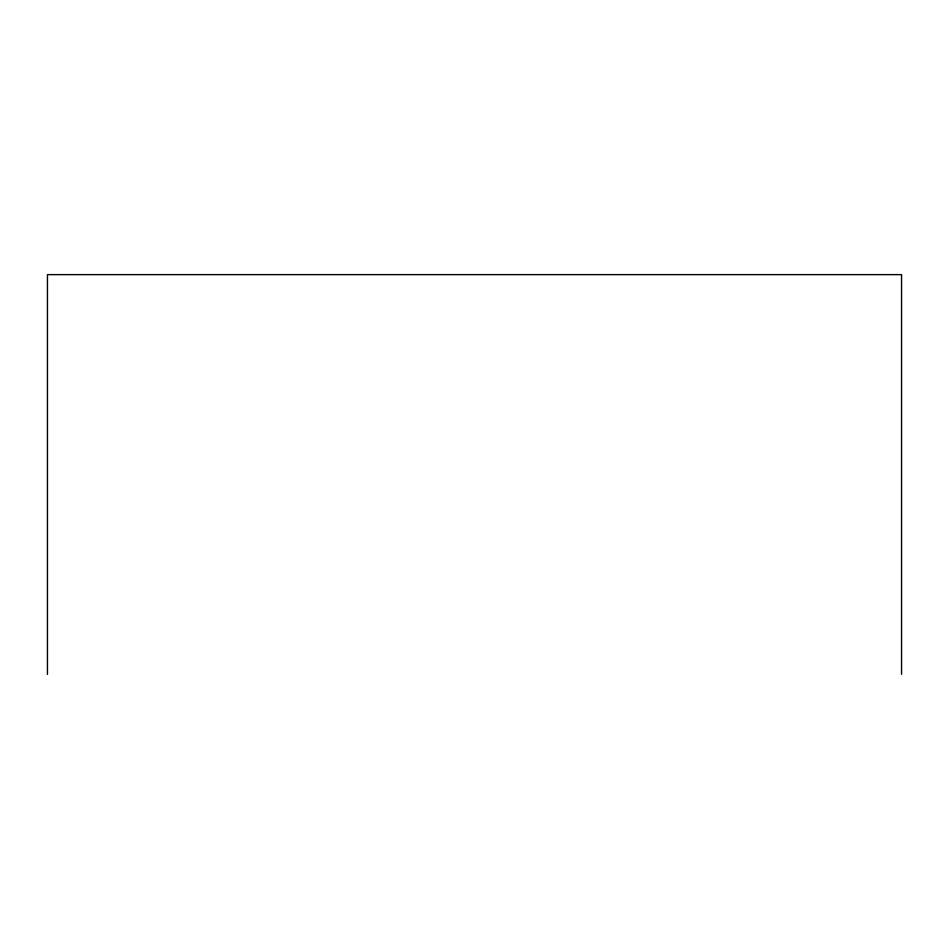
<?xml version="1.0" encoding="UTF-8"?>
<svg xmlns="http://www.w3.org/2000/svg" width="949" height="949" viewBox="0 0 949 949"><rect width="100%" height="100%" fill="white"/><g stroke="black" fill="none" stroke-linecap="round" stroke-linejoin="round"><path stroke-width="1.42" d="M901.55 674.371L901.55 274.629L47.45 274.629L47.45 674.371"/></g></svg>
